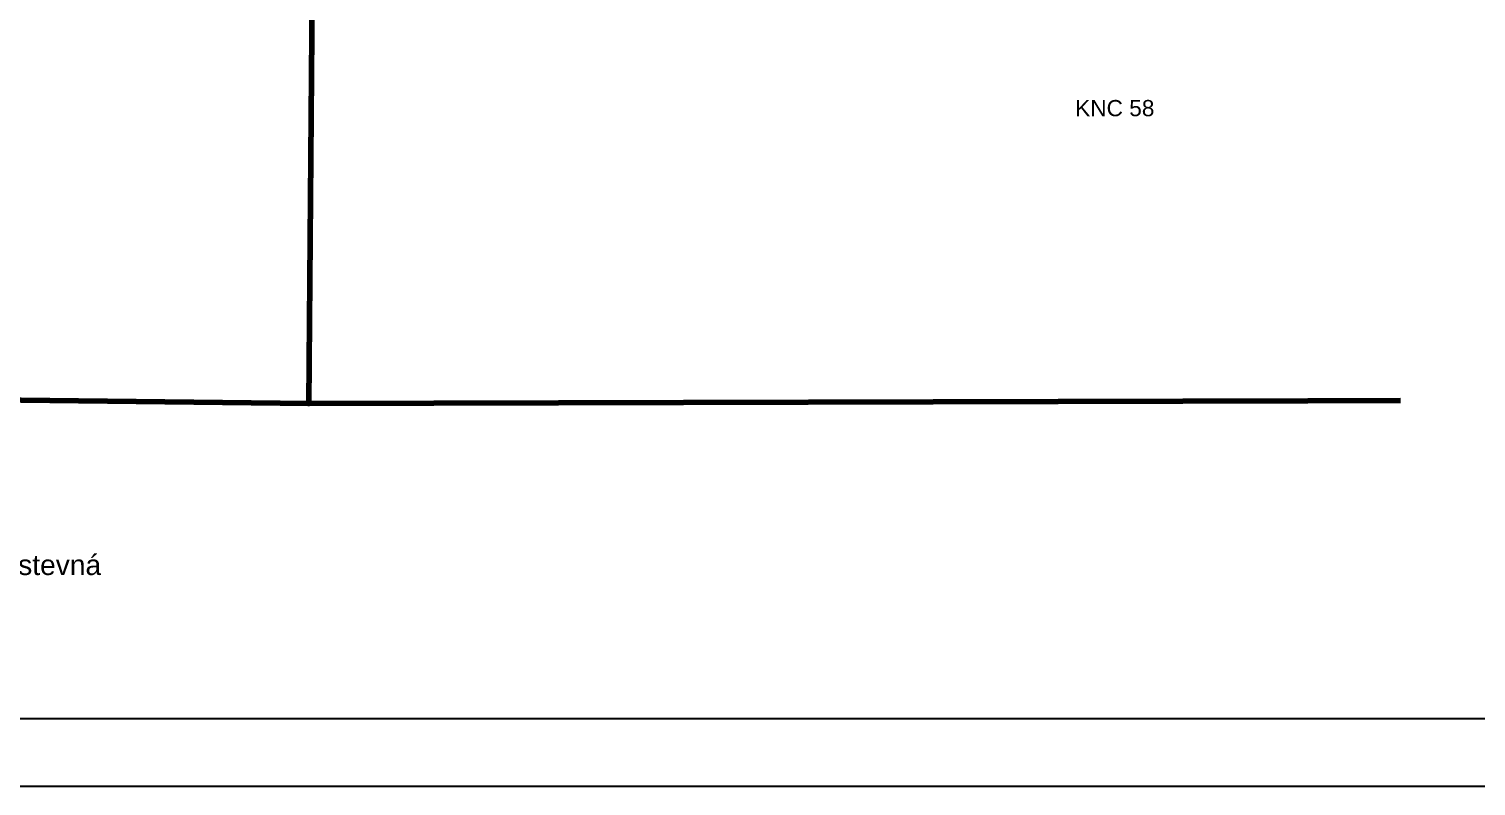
# Model space of a CAD drawing. Header units: millimetres. Extents: x 462666 to 1244237, y 2328025 to 3795663.
# Drawn here: x 1061886 to 1103569, y 2565079 to 2586886 of the extents above; entities that cross this region are included whole.
import ezdxf

# ---------------------------------------------------------------- set-up
doc = ezdxf.new("R2010")
doc.units = ezdxf.units.MM
for name, color, linetype in [('MUR_POH', 64, 'Continuous'), ('POP', 7, 'Continuous'), ('RAM_100', 160, 'Continuous'), ('TXT_50_MIESTN', 7, 'Continuous')]:
    doc.layers.add(name, color=color, linetype=linetype)
doc.layers.add('P', color=250, linetype='Continuous', lineweight=100)
doc.styles.add('ARIAL', font='arial.ttf', dxfattribs={"height": 250})

# ---------------------------------------------------------------- blocks, each defined once
blk = doc.blocks.new('Z_RAM_A_3_hp 1220')
at = {"layer": 'POP', "linetype": 'Continuous'}
blk.add_lwpolyline([(-288.5, -408), (-6.5, -408), (-6.5, -13), (-288.5, -13)], close=True, dxfattribs=at)
at = {"layer": 'RAM_100', "linetype": 'Continuous'}
for points in [[(-297, -420), (0, -420), (0, 0), (-297, 0)], [(-288.5, -13), (-288.5, -408), (-6.5, -408), (-6.5, -13)]]:
    blk.add_lwpolyline(points, close=True, dxfattribs=at)

msp = doc.modelspace()

# ---------------------------------------------------------------- linework, layer by layer
at = {"layer": 'P', "color": 252, "linetype": 'Continuous'}
for points in [[(1038985.4, 2590250.5), (1050836.8, 2590272.6), (1070064.5, 2590279.6), (1069945.4, 2576094.8), (1054191.4, 2576283.8), (1029305.9, 2576635.3), (1022796.2, 2577162.8), (1015620.4, 2577782.2), (1001606.7, 2577411.1), (999072.6, 2577149.4), (997921.6, 2584260.7), (997252.4, 2590216.4), (1031655.7, 2590229.6), (1038985.4, 2590250.5)], [(1101389.9, 2576184.9), (1098727.4, 2576177.4), (1069945.4, 2576094.8), (1070064.5, 2590279.6)]]:
    msp.add_lwpolyline(points, dxfattribs=at)

# ---------------------------------------------------------------- block references
at = {"layer": 'MUR_POH', "ltscale": 0.3, "xscale": 300, "yscale": 300, "zscale": 300, "rotation": 270.0000000000635}
msp.add_blockref('Z_RAM_A_3_hp 1220', (1163387.4, 2565079.2), dxfattribs=at)

# ---------------------------------------------------------------- texts
at = {"layer": 'TXT_50_MIESTN', "style": 'ARIAL'}
for s, height, p in [('KNC 58', 466.67, (1092021.7, 2584372.6)), ('riešená novostavba RD na ul. Družstevná', 580.741, (1048996.5, 2571157.2))]:
    msp.add_text(s, height=height, dxfattribs=at).set_placement(p)

doc.saveas('drawing.dxf')
